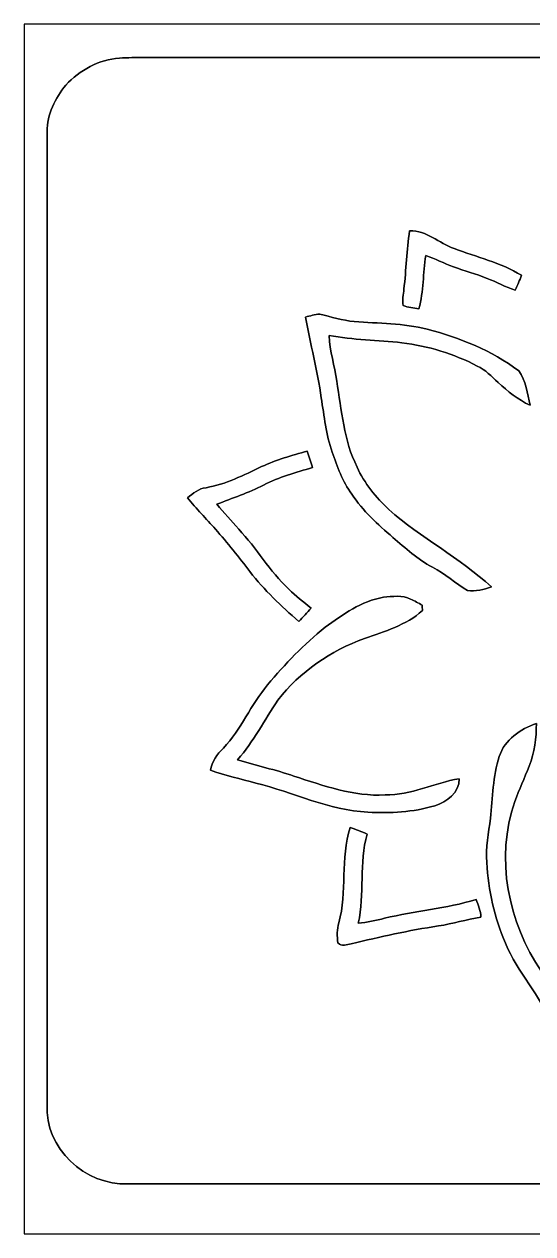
# Model space of a CAD drawing. Header units: centimetres. Extents: x -16.8 to 16.8, y -16.7 to 16.7.
# Drawn here: x -16.77 to -2.76, y -16.67 to 16.67 of the extents above; entities that cross this region are included whole.
import ezdxf

# ---------------------------------------------------------------- set-up
doc = ezdxf.new("R2010")
doc.units = ezdxf.units.CM
doc.header["$MEASUREMENT"] = 0
doc.layers.add('Layer 1', color=7, linetype='Continuous')

msp = doc.modelspace()

# ---------------------------------------------------------------- linework, layer by layer
at = {"layer": 'Layer 1', "color": 7}
for points, knots in [([(-16.77458, 16.66875), (-16.77458, 16.66875), (16.77458, 16.66875), (16.77458, 16.66875), (16.77458, 16.66875), (16.77458, 16.66875), (16.77458, -16.66875), (16.77458, -16.66875), (16.77458, -16.66875), (16.77458, -16.66875), (-16.77458, -16.66875), (-16.77458, -16.66875), (-16.77458, -16.66875), (-16.77458, -16.66875), (-16.77458, 16.66875), (-16.77458, 16.66875), (-16.77458, 16.66875), (-16.77458, 16.66875), (-16.77458, 16.66875), (-16.77458, 16.66875)], [0, 0, 0, 0, 0.16666667, 0.16666667, 0.16666667, 0.16666667, 0.33333333, 0.33333333, 0.33333333, 0.33333333, 0.5, 0.5, 0.5, 0.5, 0.66666667, 0.66666667, 0.66666667, 0.66666667, 1, 1, 1, 1]), ([(-14.14851, 15.73283), (-14.71295, 15.69579), (-15.24564, 15.40122), (-15.6277, 14.992), (-15.6277, 14.992), (-15.91416, 14.62617), (-16.15969, 14.1859), (-16.13711, 13.70612), (-16.13711, 13.70612), (-16.14382, 4.76885), (-16.1357, -4.16913), (-16.14135, -13.1064), (-16.14135, -13.1064), (-16.22213, -14.30726), (-15.08654, -15.34125), (-13.91779, -15.29327), (-13.91779, -15.29327), (-4.68665, -15.29362), (4.54484, -15.2908), (13.77632, -15.29433), (13.77632, -15.29433), (14.03491, -15.28621), (14.3002, -15.29397), (14.55208, -15.22201), (14.55208, -15.22201), (15.12464, -15.10877), (15.61747, -14.71895), (15.92897, -14.23458), (15.92897, -14.23458), (16.18509, -13.88039), (16.21155, -13.42072), (16.21226, -13.00021), (16.21226, -13.00021), (16.20802, -4.1215), (16.20943, 4.75721), (16.21155, 13.63592), (16.21155, 13.63592), (16.26552, 14.78774), (15.17015, 15.74553), (14.0589, 15.74835), (14.0589, 15.74835), (4.88668, 15.75717), (-4.28625, 15.74659), (-13.45847, 15.75364), (-13.45847, 15.75364), (-13.68884, 15.75435), (-13.91885, 15.74729), (-14.14851, 15.73283)], [0, 0, 0, 0, 0.07692308, 0.07692308, 0.07692308, 0.07692308, 0.15384615, 0.15384615, 0.15384615, 0.15384615, 0.23076923, 0.23076923, 0.23076923, 0.23076923, 0.30769231, 0.30769231, 0.30769231, 0.30769231, 0.38461538, 0.38461538, 0.38461538, 0.38461538, 0.46153846, 0.46153846, 0.46153846, 0.46153846, 0.53846154, 0.53846154, 0.53846154, 0.53846154, 0.61538462, 0.61538462, 0.61538462, 0.61538462, 0.69230769, 0.69230769, 0.69230769, 0.69230769, 0.76923077, 0.76923077, 0.76923077, 0.76923077, 0.84615385, 0.84615385, 0.84615385, 0.84615385, 1, 1, 1, 1]), ([(-6.15244, 10.97386), (-5.68219, 10.98868), (-5.34423, 10.6366), (-4.92619, 10.48844), (-4.92619, 10.48844), (-4.30248, 10.25384), (-3.64349, 10.09474), (-3.06776, 9.74866), (-3.06776, 9.74866), (-3.11926, 9.61037), (-3.18206, 9.47632), (-3.24062, 9.34085), (-3.24062, 9.34085), (-3.51261, 9.41529), (-3.7532, 9.56769), (-4.01743, 9.66294), (-4.01743, 9.66294), (-4.32153, 9.78394), (-4.63832, 9.86861), (-4.94453, 9.98361), (-4.94453, 9.98361), (-5.20524, 10.07145), (-5.44654, 10.20974), (-5.70936, 10.29194), (-5.70936, 10.29194), (-5.78132, 9.80475), (-5.76404, 9.3031), (-5.89633, 8.82579), (-5.89633, 8.82579), (-6.04097, 8.85225), (-6.19372, 8.85261), (-6.32919, 8.91293), (-6.32919, 8.91293), (-6.36799, 9.06321), (-6.31578, 9.21844), (-6.31049, 9.36872), (-6.31049, 9.36872), (-6.24452, 9.90247), (-6.23641, 10.44187), (-6.15244, 10.97386)], [0, 0, 0, 0, 0.09090909, 0.09090909, 0.09090909, 0.09090909, 0.18181818, 0.18181818, 0.18181818, 0.18181818, 0.27272727, 0.27272727, 0.27272727, 0.27272727, 0.36363636, 0.36363636, 0.36363636, 0.36363636, 0.45454545, 0.45454545, 0.45454545, 0.45454545, 0.54545455, 0.54545455, 0.54545455, 0.54545455, 0.63636364, 0.63636364, 0.63636364, 0.63636364, 0.72727273, 0.72727273, 0.72727273, 0.72727273, 0.81818182, 0.81818182, 0.81818182, 0.81818182, 1, 1, 1, 1]), ([(-9.023, 8.59684), (-8.89282, 8.62471), (-8.76371, 8.67692), (-8.62894, 8.67375), (-8.62894, 8.67375), (-8.31286, 8.60566), (-8.00312, 8.49983), (-7.67856, 8.47549), (-7.67856, 8.47549), (-7.00723, 8.42045), (-6.32425, 8.42998), (-5.66808, 8.25959), (-5.66808, 8.25959), (-4.77097, 8.03028), (-3.8922, 7.67362), (-3.14572, 7.11906), (-3.14572, 7.11906), (-2.96122, 6.84001), (-2.89348, 6.49252), (-2.83245, 6.16585), (-2.83245, 6.16585), (-3.16195, 6.32107), (-3.45123, 6.54897), (-3.71475, 6.79803), (-3.71475, 6.79803), (-3.89537, 6.95995), (-4.06471, 7.14269), (-4.28766, 7.24782), (-4.28766, 7.24782), (-4.93254, 7.58472), (-5.64162, 7.79921), (-6.3627, 7.89058), (-6.3627, 7.89058), (-7.03368, 7.94773), (-7.70784, 7.97913), (-8.37353, 8.08531), (-8.37353, 8.08531), (-8.35237, 7.65986), (-8.22149, 7.25099), (-8.1601, 6.83119), (-8.1601, 6.83119), (-8.02852, 6.03285), (-7.9689, 5.19853), (-7.60024, 4.4637), (-7.60024, 4.4637), (-7.40093, 4.01391), (-7.07778, 3.63149), (-6.72888, 3.28965), (-6.72888, 3.28965), (-5.83494, 2.51566), (-4.77097, 1.96109), (-3.89784, 1.16134), (-3.89784, 1.16134), (-4.10563, 1.08373), (-4.33388, 1.03152), (-4.55542, 1.05728), (-4.55542, 1.05728), (-4.88633, 1.26048), (-5.18054, 1.52047), (-5.5245, 1.70392), (-5.5245, 1.70392), (-5.92949, 1.91735), (-6.2671, 2.2292), (-6.61247, 2.52448), (-6.61247, 2.52448), (-7.02839, 2.88361), (-7.44643, 3.25367), (-7.74629, 3.71969), (-7.74629, 3.71969), (-8.00523, 4.06329), (-8.1467, 4.47358), (-8.28428, 4.87574), (-8.28428, 4.87574), (-8.45785, 5.35622), (-8.50371, 5.86881), (-8.58838, 6.36905), (-8.58838, 6.36905), (-8.68998, 7.12011), (-8.88753, 7.85248), (-9.023, 8.59684)], [0, 0, 0, 0, 0.04761905, 0.04761905, 0.04761905, 0.04761905, 0.0952381, 0.0952381, 0.0952381, 0.0952381, 0.14285714, 0.14285714, 0.14285714, 0.14285714, 0.19047619, 0.19047619, 0.19047619, 0.19047619, 0.23809524, 0.23809524, 0.23809524, 0.23809524, 0.28571429, 0.28571429, 0.28571429, 0.28571429, 0.33333333, 0.33333333, 0.33333333, 0.33333333, 0.38095238, 0.38095238, 0.38095238, 0.38095238, 0.42857143, 0.42857143, 0.42857143, 0.42857143, 0.47619048, 0.47619048, 0.47619048, 0.47619048, 0.52380952, 0.52380952, 0.52380952, 0.52380952, 0.57142857, 0.57142857, 0.57142857, 0.57142857, 0.61904762, 0.61904762, 0.61904762, 0.61904762, 0.66666667, 0.66666667, 0.66666667, 0.66666667, 0.71428571, 0.71428571, 0.71428571, 0.71428571, 0.76190476, 0.76190476, 0.76190476, 0.76190476, 0.80952381, 0.80952381, 0.80952381, 0.80952381, 0.85714286, 0.85714286, 0.85714286, 0.85714286, 0.9047619, 0.9047619, 0.9047619, 0.9047619, 1, 1, 1, 1]), ([(-10.23091, 4.47604), (-9.82768, 4.6609), (-9.39976, 4.7812), (-8.97361, 4.90079), (-8.97361, 4.90079), (-8.9221, 4.75368), (-8.87518, 4.60481), (-8.82968, 4.45558), (-8.82968, 4.45558), (-9.28264, 4.30318), (-9.75184, 4.19171), (-10.17729, 3.96734), (-10.17729, 3.96734), (-10.59251, 3.75497), (-11.03489, 3.6068), (-11.4681, 3.43711), (-11.4681, 3.43711), (-11.26843, 3.20746), (-11.06382, 2.98203), (-10.86238, 2.75378), (-10.86238, 2.75378), (-10.37273, 2.22744), (-10.00619, 1.59667), (-9.48337, 1.09961), (-9.48337, 1.09961), (-9.29323, 0.90699), (-9.07838, 0.74189), (-8.86848, 0.57115), (-8.86848, 0.57115), (-8.9789, 0.44768), (-9.08685, 0.32138), (-9.20856, 0.20849), (-9.20856, 0.20849), (-9.68622, 0.63535), (-10.16564, 1.06786), (-10.55229, 1.58186), (-10.55229, 1.58186), (-10.85321, 1.98438), (-11.17671, 2.36855), (-11.50126, 2.75167), (-11.50126, 2.75167), (-11.76126, 3.03742), (-12.02937, 3.31682), (-12.2749, 3.61562), (-12.2749, 3.61562), (-12.11792, 3.72992), (-11.96799, 3.87914), (-11.76373, 3.89467), (-11.76373, 3.89467), (-11.22045, 3.98815), (-10.72268, 4.23792), (-10.23091, 4.47604)], [0, 0, 0, 0, 0.07142857, 0.07142857, 0.07142857, 0.07142857, 0.14285714, 0.14285714, 0.14285714, 0.14285714, 0.21428571, 0.21428571, 0.21428571, 0.21428571, 0.28571429, 0.28571429, 0.28571429, 0.28571429, 0.35714286, 0.35714286, 0.35714286, 0.35714286, 0.42857143, 0.42857143, 0.42857143, 0.42857143, 0.5, 0.5, 0.5, 0.5, 0.57142857, 0.57142857, 0.57142857, 0.57142857, 0.64285714, 0.64285714, 0.64285714, 0.64285714, 0.71428571, 0.71428571, 0.71428571, 0.71428571, 0.78571429, 0.78571429, 0.78571429, 0.78571429, 0.85714286, 0.85714286, 0.85714286, 0.85714286, 1, 1, 1, 1]), ([(-6.87317, 0.87595), (-6.62658, 0.89817), (-6.35423, 0.94156), (-6.12387, 0.82268), (-6.12387, 0.82268), (-6.01345, 0.77435), (-5.90762, 0.71579), (-5.80355, 0.65476), (-5.80355, 0.65476), (-5.80284, 0.60572), (-5.80178, 0.55668), (-5.80037, 0.50729), (-5.80037, 0.50729), (-6.24805, 0.10089), (-6.83824, -0.06209), (-7.39316, -0.26), (-7.39316, -0.26), (-8.32626, -0.59161), (-9.17434, -1.17969), (-9.78359, -1.9625), (-9.78359, -1.9625), (-10.15541, -2.50825), (-10.45175, -3.10656), (-10.89448, -3.60363), (-10.89448, -3.60363), (-10.38084, -3.76767), (-9.85132, -3.87491), (-9.34226, -4.05412), (-9.34226, -4.05412), (-8.5277, -4.318), (-7.69761, -4.62245), (-6.8259, -4.57235), (-6.8259, -4.57235), (-6.1154, -4.58964), (-5.47229, -4.23863), (-4.78367, -4.12538), (-4.78367, -4.12538), (-4.78543, -4.51132), (-5.12516, -4.76744), (-5.461, -4.87504), (-5.461, -4.87504), (-6.05684, -5.04578), (-6.68479, -5.08459), (-7.30179, -5.05001), (-7.30179, -5.05001), (-8.37706, -4.9911), (-9.35673, -4.50356), (-10.3886, -4.2478), (-10.3886, -4.2478), (-10.81017, -4.1402), (-11.23139, -4.03013), (-11.64449, -3.89361), (-11.64449, -3.89361), (-11.58875, -3.6576), (-11.46281, -3.44981), (-11.28501, -3.28507), (-11.28501, -3.28507), (-10.795, -2.76437), (-10.52654, -2.08421), (-10.06475, -1.54164), (-10.06475, -1.54164), (-9.59344, -0.95956), (-9.05757, -0.42898), (-8.48184, 0.05009), (-8.48184, 0.05009), (-7.99218, 0.40005), (-7.4803, 0.77011), (-6.87317, 0.87595)], [0, 0, 0, 0, 0.05555556, 0.05555556, 0.05555556, 0.05555556, 0.11111111, 0.11111111, 0.11111111, 0.11111111, 0.16666667, 0.16666667, 0.16666667, 0.16666667, 0.22222222, 0.22222222, 0.22222222, 0.22222222, 0.27777778, 0.27777778, 0.27777778, 0.27777778, 0.33333333, 0.33333333, 0.33333333, 0.33333333, 0.38888889, 0.38888889, 0.38888889, 0.38888889, 0.44444444, 0.44444444, 0.44444444, 0.44444444, 0.5, 0.5, 0.5, 0.5, 0.55555556, 0.55555556, 0.55555556, 0.55555556, 0.61111111, 0.61111111, 0.61111111, 0.61111111, 0.66666667, 0.66666667, 0.66666667, 0.66666667, 0.72222222, 0.72222222, 0.72222222, 0.72222222, 0.77777778, 0.77777778, 0.77777778, 0.77777778, 0.83333333, 0.83333333, 0.83333333, 0.83333333, 0.88888889, 0.88888889, 0.88888889, 0.88888889, 1, 1, 1, 1]), ([(-3.683, -3.51331), (-3.53095, -3.04729), (-3.10092, -2.76084), (-2.65994, -2.60315), (-2.65994, -2.60315), (-2.6543, -3.00179), (-2.7111, -3.40536), (-2.85644, -3.7786), (-2.85644, -3.7786), (-2.98909, -4.10386), (-3.12455, -4.42842), (-3.25473, -4.75509), (-3.25473, -4.75509), (-3.79413, -6.31719), (-3.44311, -8.0899), (-2.52095, -9.43575), (-2.52095, -9.43575), (-2.2666, -9.80722), (-1.9939, -10.17446), (-1.82951, -10.59744), (-1.82951, -10.59744), (-1.38606, -10.24114), (-1.03646, -9.78464), (-0.60501, -9.41423), (-0.60501, -9.41423), (0.0314, -8.85578), (0.64699, -8.23771), (0.99871, -7.45419), (0.99871, -7.45419), (1.31586, -6.66785), (1.18533, -5.78132), (1.50918, -4.99745), (1.50918, -4.99745), (1.71309, -5.16326), (1.80799, -5.41972), (1.82562, -5.67655), (1.82562, -5.67655), (1.86126, -6.43184), (1.68734, -7.1942), (1.34585, -7.8673), (1.34585, -7.8673), (0.90876, -8.72878), (0.16404, -9.36907), (-0.52493, -10.02312), (-0.52493, -10.02312), (-1.00048, -10.45951), (-1.42804, -10.94281), (-1.87854, -11.40389), (-1.87854, -11.40389), (-2.02494, -11.26455), (-2.20274, -11.13367), (-2.24578, -10.922), (-2.24578, -10.922), (-2.52413, -10.09156), (-3.19017, -9.46997), (-3.5119, -8.66105), (-3.5119, -8.66105), (-3.82235, -7.96043), (-3.97334, -7.19843), (-4.02837, -6.43714), (-4.02837, -6.43714), (-4.06859, -6.02509), (-3.9691, -5.62116), (-3.9243, -5.21476), (-3.9243, -5.21476), (-3.8541, -4.64785), (-3.86891, -4.05977), (-3.683, -3.51331)], [0, 0, 0, 0, 0.05555556, 0.05555556, 0.05555556, 0.05555556, 0.11111111, 0.11111111, 0.11111111, 0.11111111, 0.16666667, 0.16666667, 0.16666667, 0.16666667, 0.22222222, 0.22222222, 0.22222222, 0.22222222, 0.27777778, 0.27777778, 0.27777778, 0.27777778, 0.33333333, 0.33333333, 0.33333333, 0.33333333, 0.38888889, 0.38888889, 0.38888889, 0.38888889, 0.44444444, 0.44444444, 0.44444444, 0.44444444, 0.5, 0.5, 0.5, 0.5, 0.55555556, 0.55555556, 0.55555556, 0.55555556, 0.61111111, 0.61111111, 0.61111111, 0.61111111, 0.66666667, 0.66666667, 0.66666667, 0.66666667, 0.72222222, 0.72222222, 0.72222222, 0.72222222, 0.77777778, 0.77777778, 0.77777778, 0.77777778, 0.83333333, 0.83333333, 0.83333333, 0.83333333, 0.88888889, 0.88888889, 0.88888889, 0.88888889, 1, 1, 1, 1]), ([(-7.79498, -5.47017), (-7.63693, -5.52626), (-7.47642, -5.57918), (-7.32437, -5.65115), (-7.32437, -5.65115), (-7.54733, -6.45336), (-7.38611, -7.30003), (-7.56708, -8.10966), (-7.56708, -8.10966), (-7.32226, -8.0832), (-7.0806, -8.03134), (-6.84142, -7.97313), (-6.84142, -7.97313), (-6.00781, -7.77099), (-5.1435, -7.71066), (-4.32259, -7.45384), (-4.32259, -7.45384), (-4.25979, -7.61083), (-4.18818, -7.77028), (-4.18994, -7.94314), (-4.18994, -7.94314), (-4.58258, -8.01053), (-4.9657, -8.12236), (-5.35975, -8.18303), (-5.35975, -8.18303), (-6.16797, -8.30474), (-6.96489, -8.48924), (-7.76041, -8.67516), (-7.76041, -8.67516), (-7.87576, -8.69774), (-8.02958, -8.7563), (-8.12729, -8.65364), (-8.12729, -8.65364), (-8.15834, -8.46914), (-8.15164, -8.27828), (-8.10189, -8.09801), (-8.10189, -8.09801), (-7.87435, -7.23759), (-8.0578, -6.32425), (-7.79498, -5.47017)], [0, 0, 0, 0, 0.09090909, 0.09090909, 0.09090909, 0.09090909, 0.18181818, 0.18181818, 0.18181818, 0.18181818, 0.27272727, 0.27272727, 0.27272727, 0.27272727, 0.36363636, 0.36363636, 0.36363636, 0.36363636, 0.45454545, 0.45454545, 0.45454545, 0.45454545, 0.54545455, 0.54545455, 0.54545455, 0.54545455, 0.63636364, 0.63636364, 0.63636364, 0.63636364, 0.72727273, 0.72727273, 0.72727273, 0.72727273, 0.81818182, 0.81818182, 0.81818182, 0.81818182, 1, 1, 1, 1])]:
    msp.add_open_spline(points, degree=3, knots=knots, dxfattribs=at)
at = {"layer": 'Layer 1', "color": 251}
for points, knots in [([(-14.14851, 15.73283), (-13.91885, 15.74729), (-13.68884, 15.75435), (-13.45847, 15.75364), (-13.45847, 15.75364), (-4.28625, 15.74659), (4.88668, 15.75717), (14.0589, 15.74835), (14.0589, 15.74835), (15.17015, 15.74553), (16.26552, 14.78774), (16.21155, 13.63592), (16.21155, 13.63592), (16.20943, 4.75721), (16.20802, -4.1215), (16.21226, -13.00021), (16.21226, -13.00021), (16.21155, -13.42072), (16.18509, -13.88039), (15.92897, -14.23458), (15.92897, -14.23458), (15.61747, -14.71895), (15.12464, -15.10877), (14.55208, -15.22201), (14.55208, -15.22201), (14.3002, -15.29397), (14.03491, -15.28621), (13.77632, -15.29433), (13.77632, -15.29433), (4.54484, -15.2908), (-4.68665, -15.29362), (-13.91779, -15.29327), (-13.91779, -15.29327), (-15.08654, -15.34125), (-16.22213, -14.30726), (-16.14135, -13.1064), (-16.14135, -13.1064), (-16.1357, -4.16913), (-16.14382, 4.76885), (-16.13711, 13.70612), (-16.13711, 13.70612), (-16.15969, 14.1859), (-15.91416, 14.62617), (-15.6277, 14.992), (-15.6277, 14.992), (-15.24564, 15.40122), (-14.71295, 15.69579), (-14.14851, 15.73283), (-14.14851, 15.73283), (-14.14851, 15.73283), (-14.14851, 15.73283), (-14.14851, 15.73283)], [0, 0, 0, 0, 0.07142857, 0.07142857, 0.07142857, 0.07142857, 0.14285714, 0.14285714, 0.14285714, 0.14285714, 0.21428571, 0.21428571, 0.21428571, 0.21428571, 0.28571429, 0.28571429, 0.28571429, 0.28571429, 0.35714286, 0.35714286, 0.35714286, 0.35714286, 0.42857143, 0.42857143, 0.42857143, 0.42857143, 0.5, 0.5, 0.5, 0.5, 0.57142857, 0.57142857, 0.57142857, 0.57142857, 0.64285714, 0.64285714, 0.64285714, 0.64285714, 0.71428571, 0.71428571, 0.71428571, 0.71428571, 0.78571429, 0.78571429, 0.78571429, 0.78571429, 0.85714286, 0.85714286, 0.85714286, 0.85714286, 1, 1, 1, 1]), ([(-6.15244, 10.97386), (-6.23641, 10.44187), (-6.24452, 9.90247), (-6.31049, 9.36872), (-6.31049, 9.36872), (-6.31578, 9.21844), (-6.36799, 9.06321), (-6.32919, 8.91293), (-6.32919, 8.91293), (-6.19372, 8.85261), (-6.04097, 8.85225), (-5.89633, 8.82579), (-5.89633, 8.82579), (-5.76404, 9.3031), (-5.78132, 9.80475), (-5.70936, 10.29194), (-5.70936, 10.29194), (-5.44654, 10.20974), (-5.20524, 10.07145), (-4.94453, 9.98361), (-4.94453, 9.98361), (-4.63832, 9.86861), (-4.32153, 9.78394), (-4.01743, 9.66294), (-4.01743, 9.66294), (-3.7532, 9.56769), (-3.51261, 9.41529), (-3.24062, 9.34085), (-3.24062, 9.34085), (-3.18206, 9.47632), (-3.11926, 9.61037), (-3.06776, 9.74866), (-3.06776, 9.74866), (-3.64349, 10.09474), (-4.30248, 10.25384), (-4.92619, 10.48844), (-4.92619, 10.48844), (-5.34423, 10.6366), (-5.68219, 10.98868), (-6.15244, 10.97386), (-6.15244, 10.97386), (-6.15244, 10.97386), (-6.15244, 10.97386), (-6.15244, 10.97386)], [0, 0, 0, 0, 0.08333333, 0.08333333, 0.08333333, 0.08333333, 0.16666667, 0.16666667, 0.16666667, 0.16666667, 0.25, 0.25, 0.25, 0.25, 0.33333333, 0.33333333, 0.33333333, 0.33333333, 0.41666667, 0.41666667, 0.41666667, 0.41666667, 0.5, 0.5, 0.5, 0.5, 0.58333333, 0.58333333, 0.58333333, 0.58333333, 0.66666667, 0.66666667, 0.66666667, 0.66666667, 0.75, 0.75, 0.75, 0.75, 0.83333333, 0.83333333, 0.83333333, 0.83333333, 1, 1, 1, 1]), ([(-9.023, 8.59684), (-8.88753, 7.85248), (-8.68998, 7.12011), (-8.58838, 6.36905), (-8.58838, 6.36905), (-8.50371, 5.86881), (-8.45785, 5.35622), (-8.28428, 4.87574), (-8.28428, 4.87574), (-8.1467, 4.47358), (-8.00523, 4.06329), (-7.74629, 3.71969), (-7.74629, 3.71969), (-7.44643, 3.25367), (-7.02839, 2.88361), (-6.61247, 2.52448), (-6.61247, 2.52448), (-6.2671, 2.2292), (-5.92949, 1.91735), (-5.5245, 1.70392), (-5.5245, 1.70392), (-5.18054, 1.52047), (-4.88633, 1.26048), (-4.55542, 1.05728), (-4.55542, 1.05728), (-4.33388, 1.03152), (-4.10563, 1.08373), (-3.89784, 1.16134), (-3.89784, 1.16134), (-4.77097, 1.96109), (-5.83494, 2.51566), (-6.72888, 3.28965), (-6.72888, 3.28965), (-7.07778, 3.63149), (-7.40093, 4.01391), (-7.60024, 4.4637), (-7.60024, 4.4637), (-7.9689, 5.19853), (-8.02852, 6.03285), (-8.1601, 6.83119), (-8.1601, 6.83119), (-8.22149, 7.25099), (-8.35237, 7.65986), (-8.37353, 8.08531), (-8.37353, 8.08531), (-7.70784, 7.97913), (-7.03368, 7.94773), (-6.3627, 7.89058), (-6.3627, 7.89058), (-5.64162, 7.79921), (-4.93254, 7.58472), (-4.28766, 7.24782), (-4.28766, 7.24782), (-4.06471, 7.14269), (-3.89537, 6.95995), (-3.71475, 6.79803), (-3.71475, 6.79803), (-3.45123, 6.54897), (-3.16195, 6.32107), (-2.83245, 6.16585), (-2.83245, 6.16585), (-2.89348, 6.49252), (-2.96122, 6.84001), (-3.14572, 7.11906), (-3.14572, 7.11906), (-3.8922, 7.67362), (-4.77097, 8.03028), (-5.66808, 8.25959), (-5.66808, 8.25959), (-6.32425, 8.42998), (-7.00723, 8.42045), (-7.67856, 8.47549), (-7.67856, 8.47549), (-8.00312, 8.49983), (-8.31286, 8.60566), (-8.62894, 8.67375), (-8.62894, 8.67375), (-8.76371, 8.67692), (-8.89282, 8.62471), (-9.023, 8.59684), (-9.023, 8.59684), (-9.023, 8.59684), (-9.023, 8.59684), (-9.023, 8.59684)], [0, 0, 0, 0, 0.04545455, 0.04545455, 0.04545455, 0.04545455, 0.09090909, 0.09090909, 0.09090909, 0.09090909, 0.13636364, 0.13636364, 0.13636364, 0.13636364, 0.18181818, 0.18181818, 0.18181818, 0.18181818, 0.22727273, 0.22727273, 0.22727273, 0.22727273, 0.27272727, 0.27272727, 0.27272727, 0.27272727, 0.31818182, 0.31818182, 0.31818182, 0.31818182, 0.36363636, 0.36363636, 0.36363636, 0.36363636, 0.40909091, 0.40909091, 0.40909091, 0.40909091, 0.45454545, 0.45454545, 0.45454545, 0.45454545, 0.5, 0.5, 0.5, 0.5, 0.54545455, 0.54545455, 0.54545455, 0.54545455, 0.59090909, 0.59090909, 0.59090909, 0.59090909, 0.63636364, 0.63636364, 0.63636364, 0.63636364, 0.68181818, 0.68181818, 0.68181818, 0.68181818, 0.72727273, 0.72727273, 0.72727273, 0.72727273, 0.77272727, 0.77272727, 0.77272727, 0.77272727, 0.81818182, 0.81818182, 0.81818182, 0.81818182, 0.86363636, 0.86363636, 0.86363636, 0.86363636, 0.90909091, 0.90909091, 0.90909091, 0.90909091, 1, 1, 1, 1]), ([(-10.23091, 4.47604), (-10.72268, 4.23792), (-11.22045, 3.98815), (-11.76373, 3.89467), (-11.76373, 3.89467), (-11.96799, 3.87914), (-12.11792, 3.72992), (-12.2749, 3.61562), (-12.2749, 3.61562), (-12.02937, 3.31682), (-11.76126, 3.03742), (-11.50126, 2.75167), (-11.50126, 2.75167), (-11.17671, 2.36855), (-10.85321, 1.98438), (-10.55229, 1.58186), (-10.55229, 1.58186), (-10.16564, 1.06786), (-9.68622, 0.63535), (-9.20856, 0.20849), (-9.20856, 0.20849), (-9.08685, 0.32138), (-8.9789, 0.44768), (-8.86848, 0.57115), (-8.86848, 0.57115), (-9.07838, 0.74189), (-9.29323, 0.90699), (-9.48337, 1.09961), (-9.48337, 1.09961), (-10.00619, 1.59667), (-10.37273, 2.22744), (-10.86238, 2.75378), (-10.86238, 2.75378), (-11.06382, 2.98203), (-11.26843, 3.20746), (-11.4681, 3.43711), (-11.4681, 3.43711), (-11.03489, 3.6068), (-10.59251, 3.75497), (-10.17729, 3.96734), (-10.17729, 3.96734), (-9.75184, 4.19171), (-9.28264, 4.30318), (-8.82968, 4.45558), (-8.82968, 4.45558), (-8.87518, 4.60481), (-8.9221, 4.75368), (-8.97361, 4.90079), (-8.97361, 4.90079), (-9.39976, 4.7812), (-9.82768, 4.6609), (-10.23091, 4.47604), (-10.23091, 4.47604), (-10.23091, 4.47604), (-10.23091, 4.47604), (-10.23091, 4.47604)], [0, 0, 0, 0, 0.06666667, 0.06666667, 0.06666667, 0.06666667, 0.13333333, 0.13333333, 0.13333333, 0.13333333, 0.2, 0.2, 0.2, 0.2, 0.26666667, 0.26666667, 0.26666667, 0.26666667, 0.33333333, 0.33333333, 0.33333333, 0.33333333, 0.4, 0.4, 0.4, 0.4, 0.46666667, 0.46666667, 0.46666667, 0.46666667, 0.53333333, 0.53333333, 0.53333333, 0.53333333, 0.6, 0.6, 0.6, 0.6, 0.66666667, 0.66666667, 0.66666667, 0.66666667, 0.73333333, 0.73333333, 0.73333333, 0.73333333, 0.8, 0.8, 0.8, 0.8, 0.86666667, 0.86666667, 0.86666667, 0.86666667, 1, 1, 1, 1]), ([(-6.87317, 0.87595), (-7.4803, 0.77011), (-7.99218, 0.40005), (-8.48184, 0.05009), (-8.48184, 0.05009), (-9.05757, -0.42898), (-9.59344, -0.95956), (-10.06475, -1.54164), (-10.06475, -1.54164), (-10.52654, -2.08421), (-10.795, -2.76437), (-11.28501, -3.28507), (-11.28501, -3.28507), (-11.46281, -3.44981), (-11.58875, -3.6576), (-11.64449, -3.89361), (-11.64449, -3.89361), (-11.23139, -4.03013), (-10.81017, -4.1402), (-10.3886, -4.2478), (-10.3886, -4.2478), (-9.35673, -4.50356), (-8.37706, -4.9911), (-7.30179, -5.05001), (-7.30179, -5.05001), (-6.68479, -5.08459), (-6.05684, -5.04578), (-5.461, -4.87504), (-5.461, -4.87504), (-5.12516, -4.76744), (-4.78543, -4.51132), (-4.78367, -4.12538), (-4.78367, -4.12538), (-5.47229, -4.23863), (-6.1154, -4.58964), (-6.8259, -4.57235), (-6.8259, -4.57235), (-7.69761, -4.62245), (-8.5277, -4.318), (-9.34226, -4.05412), (-9.34226, -4.05412), (-9.85132, -3.87491), (-10.38084, -3.76767), (-10.89448, -3.60363), (-10.89448, -3.60363), (-10.45175, -3.10656), (-10.15541, -2.50825), (-9.78359, -1.9625), (-9.78359, -1.9625), (-9.17434, -1.17969), (-8.32626, -0.59161), (-7.39316, -0.26), (-7.39316, -0.26), (-6.83824, -0.06209), (-6.24805, 0.10089), (-5.80037, 0.50729), (-5.80037, 0.50729), (-5.80178, 0.55668), (-5.80284, 0.60572), (-5.80355, 0.65476), (-5.80355, 0.65476), (-5.90762, 0.71579), (-6.01345, 0.77435), (-6.12387, 0.82268), (-6.12387, 0.82268), (-6.35423, 0.94156), (-6.62658, 0.89817), (-6.87317, 0.87595), (-6.87317, 0.87595), (-6.87317, 0.87595), (-6.87317, 0.87595), (-6.87317, 0.87595)], [0, 0, 0, 0, 0.05263158, 0.05263158, 0.05263158, 0.05263158, 0.10526316, 0.10526316, 0.10526316, 0.10526316, 0.15789474, 0.15789474, 0.15789474, 0.15789474, 0.21052632, 0.21052632, 0.21052632, 0.21052632, 0.26315789, 0.26315789, 0.26315789, 0.26315789, 0.31578947, 0.31578947, 0.31578947, 0.31578947, 0.36842105, 0.36842105, 0.36842105, 0.36842105, 0.42105263, 0.42105263, 0.42105263, 0.42105263, 0.47368421, 0.47368421, 0.47368421, 0.47368421, 0.52631579, 0.52631579, 0.52631579, 0.52631579, 0.57894737, 0.57894737, 0.57894737, 0.57894737, 0.63157895, 0.63157895, 0.63157895, 0.63157895, 0.68421053, 0.68421053, 0.68421053, 0.68421053, 0.73684211, 0.73684211, 0.73684211, 0.73684211, 0.78947368, 0.78947368, 0.78947368, 0.78947368, 0.84210526, 0.84210526, 0.84210526, 0.84210526, 0.89473684, 0.89473684, 0.89473684, 0.89473684, 1, 1, 1, 1]), ([(-3.683, -3.51331), (-3.86891, -4.05977), (-3.8541, -4.64785), (-3.9243, -5.21476), (-3.9243, -5.21476), (-3.9691, -5.62116), (-4.06859, -6.02509), (-4.02837, -6.43714), (-4.02837, -6.43714), (-3.97334, -7.19843), (-3.82235, -7.96043), (-3.5119, -8.66105), (-3.5119, -8.66105), (-3.19017, -9.46997), (-2.52413, -10.09156), (-2.24578, -10.922), (-2.24578, -10.922), (-2.20274, -11.13367), (-2.02494, -11.26455), (-1.87854, -11.40389), (-1.87854, -11.40389), (-1.42804, -10.94281), (-1.00048, -10.45951), (-0.52493, -10.02312), (-0.52493, -10.02312), (0.16404, -9.36907), (0.90876, -8.72878), (1.34585, -7.8673), (1.34585, -7.8673), (1.68734, -7.1942), (1.86126, -6.43184), (1.82562, -5.67655), (1.82562, -5.67655), (1.80799, -5.41972), (1.71309, -5.16326), (1.50918, -4.99745), (1.50918, -4.99745), (1.18533, -5.78132), (1.31586, -6.66785), (0.99871, -7.45419), (0.99871, -7.45419), (0.64699, -8.23771), (0.0314, -8.85578), (-0.60501, -9.41423), (-0.60501, -9.41423), (-1.03646, -9.78464), (-1.38606, -10.24114), (-1.82951, -10.59744), (-1.82951, -10.59744), (-1.9939, -10.17446), (-2.2666, -9.80722), (-2.52095, -9.43575), (-2.52095, -9.43575), (-3.44311, -8.0899), (-3.79413, -6.31719), (-3.25473, -4.75509), (-3.25473, -4.75509), (-3.12455, -4.42842), (-2.98909, -4.10386), (-2.85644, -3.7786), (-2.85644, -3.7786), (-2.7111, -3.40536), (-2.6543, -3.00179), (-2.65994, -2.60315), (-2.65994, -2.60315), (-3.10092, -2.76084), (-3.53095, -3.04729), (-3.683, -3.51331), (-3.683, -3.51331), (-3.683, -3.51331), (-3.683, -3.51331), (-3.683, -3.51331)], [0, 0, 0, 0, 0.05263158, 0.05263158, 0.05263158, 0.05263158, 0.10526316, 0.10526316, 0.10526316, 0.10526316, 0.15789474, 0.15789474, 0.15789474, 0.15789474, 0.21052632, 0.21052632, 0.21052632, 0.21052632, 0.26315789, 0.26315789, 0.26315789, 0.26315789, 0.31578947, 0.31578947, 0.31578947, 0.31578947, 0.36842105, 0.36842105, 0.36842105, 0.36842105, 0.42105263, 0.42105263, 0.42105263, 0.42105263, 0.47368421, 0.47368421, 0.47368421, 0.47368421, 0.52631579, 0.52631579, 0.52631579, 0.52631579, 0.57894737, 0.57894737, 0.57894737, 0.57894737, 0.63157895, 0.63157895, 0.63157895, 0.63157895, 0.68421053, 0.68421053, 0.68421053, 0.68421053, 0.73684211, 0.73684211, 0.73684211, 0.73684211, 0.78947368, 0.78947368, 0.78947368, 0.78947368, 0.84210526, 0.84210526, 0.84210526, 0.84210526, 0.89473684, 0.89473684, 0.89473684, 0.89473684, 1, 1, 1, 1]), ([(-7.79498, -5.47017), (-8.0578, -6.32425), (-7.87435, -7.23759), (-8.10189, -8.09801), (-8.10189, -8.09801), (-8.15164, -8.27828), (-8.15834, -8.46914), (-8.12729, -8.65364), (-8.12729, -8.65364), (-8.02958, -8.7563), (-7.87576, -8.69774), (-7.76041, -8.67516), (-7.76041, -8.67516), (-6.96489, -8.48924), (-6.16797, -8.30474), (-5.35975, -8.18303), (-5.35975, -8.18303), (-4.9657, -8.12236), (-4.58258, -8.01053), (-4.18994, -7.94314), (-4.18994, -7.94314), (-4.18818, -7.77028), (-4.25979, -7.61083), (-4.32259, -7.45384), (-4.32259, -7.45384), (-5.1435, -7.71066), (-6.00781, -7.77099), (-6.84142, -7.97313), (-6.84142, -7.97313), (-7.0806, -8.03134), (-7.32226, -8.0832), (-7.56708, -8.10966), (-7.56708, -8.10966), (-7.38611, -7.30003), (-7.54733, -6.45336), (-7.32437, -5.65115), (-7.32437, -5.65115), (-7.47642, -5.57918), (-7.63693, -5.52626), (-7.79498, -5.47017), (-7.79498, -5.47017), (-7.79498, -5.47017), (-7.79498, -5.47017), (-7.79498, -5.47017)], [0, 0, 0, 0, 0.08333333, 0.08333333, 0.08333333, 0.08333333, 0.16666667, 0.16666667, 0.16666667, 0.16666667, 0.25, 0.25, 0.25, 0.25, 0.33333333, 0.33333333, 0.33333333, 0.33333333, 0.41666667, 0.41666667, 0.41666667, 0.41666667, 0.5, 0.5, 0.5, 0.5, 0.58333333, 0.58333333, 0.58333333, 0.58333333, 0.66666667, 0.66666667, 0.66666667, 0.66666667, 0.75, 0.75, 0.75, 0.75, 0.83333333, 0.83333333, 0.83333333, 0.83333333, 1, 1, 1, 1])]:
    msp.add_open_spline(points, degree=3, knots=knots, dxfattribs=at)

doc.saveas('drawing.dxf')
